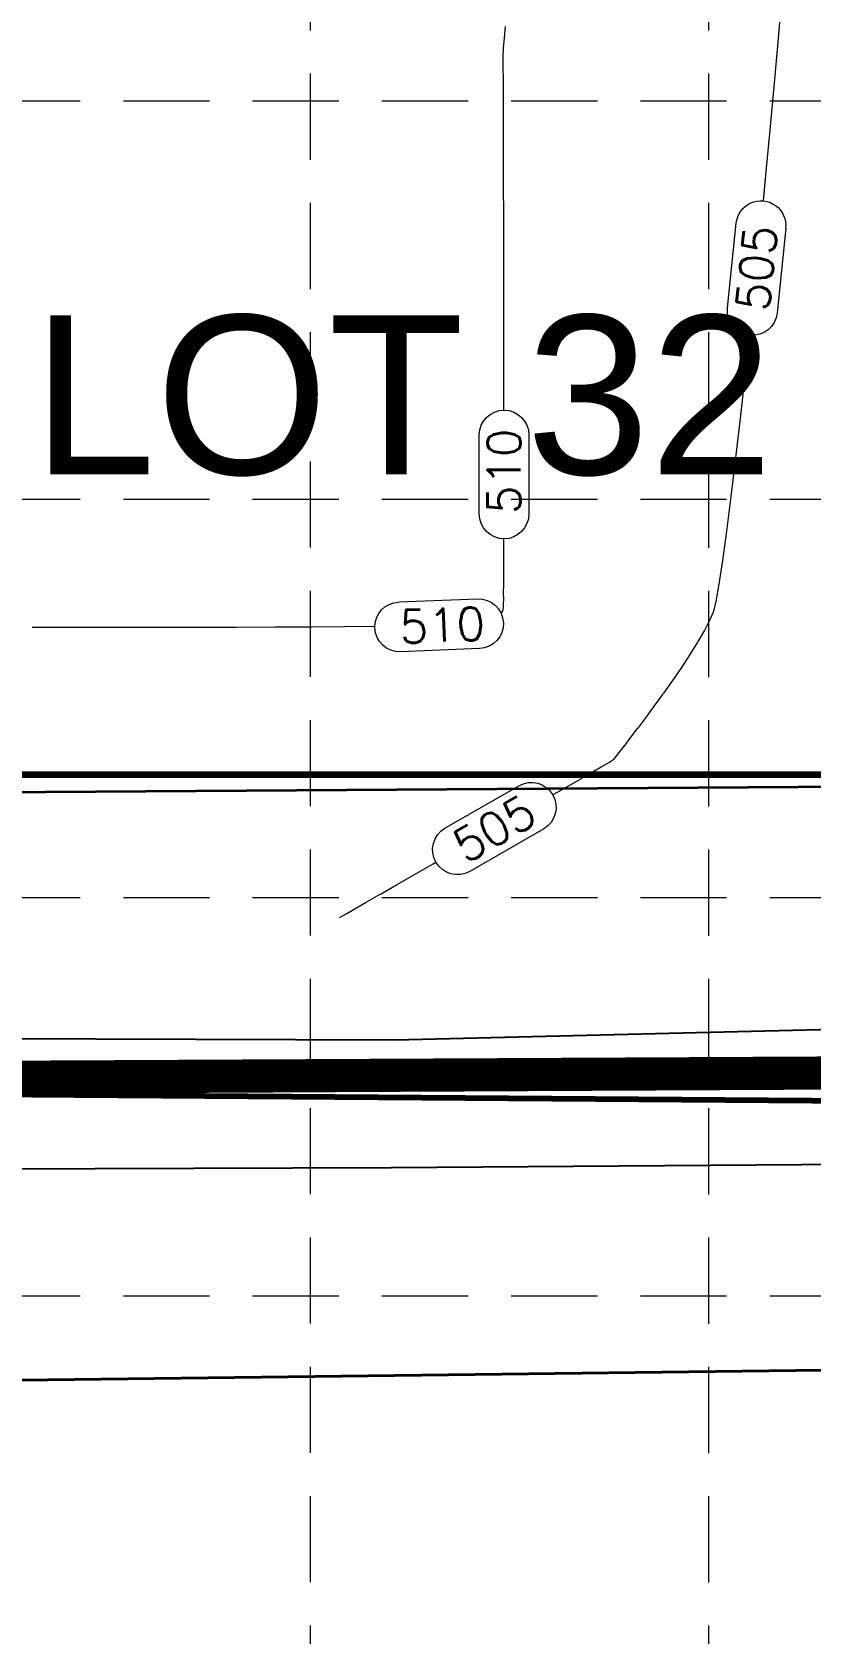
# Model space of a CAD drawing. Header units: feet. Extents: x -406 to 2003, y 7035 to 10885.
# Drawn here: x 696.6 to 814.1, y 8188.2 to 8429.8 of the extents above; entities that cross this region are included whole.
import ezdxf

# ---------------------------------------------------------------- set-up
doc = ezdxf.new("R2010")
doc.units = ezdxf.units.FT
doc.header["$LTSCALE"] = 40
doc.header["$MEASUREMENT"] = 0
doc.linetypes.add('HIDDEN', pattern=[0.375, 0.25, -0.125])
doc.linetypes.add('PHANTOM', pattern=[0.54, 0.24, -0.06, 0.06, -0.06, 0.06, -0.06])
for name, color, linetype, lineweight in [('1 PROPOSED CONTOURS', 35, 'Continuous', 0), ('BOUNDLN', 1, 'PHANTOM', 80), ('LOT NUMBERS', 3, 'Continuous', 35), ('right of way', 3, 'Continuous', 40), ('row', 3, 'Continuous', 35), ('SILT FENCE', 200, 'Continuous', 100)]:
    doc.layers.add(name, color=color, linetype=linetype, lineweight=lineweight)
for name, color, linetype in [('existing pavement', 4, 'Continuous'), ('GRID', 254, 'HIDDEN'), ('limits of disturbance', 1, 'HIDDEN'), ('polys', 7, 'Continuous')]:
    doc.layers.add(name, color=color, linetype=linetype)
doc.styles.get("Standard").update_dxf_attribs({"font": 'ARIAL.TTF'})

msp = doc.modelspace()

# ---------------------------------------------------------------- linework, layer by layer
at = {"layer": '1 PROPOSED CONTOURS', "color": 35, "extrusion": (0.996559, -0.082881, 0), "elevation": 107.82}
msp.add_lwpolyline([(8467.46, 505), (8473.79, 505)], dxfattribs=at)
at = {"layer": '1 PROPOSED CONTOURS', "color": 35}
for points, elevation in [([(767.86, 8428.92), (768.04, 8430.59)], 510), ([(767.74, 8427.36), (767.86, 8428.92)], 510), ([(808.65, 8422.64), (809.24, 8429.39)], 505), ([(767.69, 8424.61), (767.69, 8425.92)], 510), ([(767.7, 8422.43), (767.69, 8424.61)], 510), ([(767.7, 8419.47), (767.7, 8422.43)], 510), ([(767.75, 8401.81), (767.73, 8406.91)], 510), ([(767.76, 8396.41), (767.75, 8401.81)], 510), ([(767.77, 8390.81), (767.76, 8396.41)], 510), ([(804.28, 8378.79), (804.85, 8384.07)], 505), ([(767.79, 8373.74), (767.79, 8379.38)], 510), ([(767.79, 8372.77), (767.79, 8373.74)], 510), ([(767.78, 8350.17), (767.79, 8353.36)], 510), ([(800.81, 8350.08), (801.42, 8354.52)], 505), ([(767.77, 8347.05), (767.78, 8350.17)], 510), ([(767.69, 8342.59), (767.72, 8343.16)], 510), ([(715.12, 8340.03), (721.36, 8340.04)], 510), ([(733.27, 8340.08), (738.74, 8340.11)], 510), ([(743.74, 8340.14), (748.17, 8340.17)], 510), ([(797.03, 8337.76), (798.04, 8339.5)], 505), ([(793.26, 8332.01), (794.6, 8333.97)], 505), ([(789.19, 8326.39), (790.52, 8328.18)], 505), ([(787.96, 8324.75), (789.19, 8326.39)], 505), ([(784.66, 8320.51), (785.16, 8321.13)], 505), ([(785.9, 8322.07), (786.85, 8323.29)], 505), ([(781.11, 8318.18), (782.47, 8318.96)], 505), ([(782.47, 8318.96), (783.36, 8319.48)], 505), ([(779.32, 8317.15), (781.11, 8318.18)], 505), ([(754.27, 8302.74), (757.13, 8304.38)], 505), ([(757.13, 8304.38), (757.51, 8304.6)], 505), ([(751.59, 8301.19), (754.27, 8302.74)], 505), ([(745.21, 8297.53), (747, 8298.56)], 505), ([(742.96, 8296.24), (743.1, 8296.31)], 505)]:
    msp.add_lwpolyline(points, dxfattribs=dict(at, elevation=elevation))
at = {"layer": '1 PROPOSED CONTOURS', "color": 35, "extrusion": (0.999466, -0.032689, 0), "elevation": 491.84}
msp.add_lwpolyline([(8446.51, 510), (8447.95, 510)], dxfattribs=at)
at = {"layer": '1 PROPOSED CONTOURS', "color": 35, "extrusion": (0.99583, -0.091229, 0), "elevation": 36.88}
msp.add_lwpolyline([(8454.16, 505), (8461.28, 505)], dxfattribs=at)
at = {"layer": '1 PROPOSED CONTOURS', "color": 35, "extrusion": (0.999997, 0.002501, 0), "elevation": 788.75}
msp.add_lwpolyline([(8413.89, 510), (8417.53, 510)], dxfattribs=at)
at = {"layer": '1 PROPOSED CONTOURS', "color": 35, "extrusion": (0.999997, 0.002477, 0), "elevation": 788.56}
msp.add_lwpolyline([(8409.69, 510), (8413.91, 510)], dxfattribs=at)
at = {"layer": '1 PROPOSED CONTOURS', "color": 35, "extrusion": (0.995516, -0.094589, 0), "elevation": 8.35}
msp.add_lwpolyline([(8446.87, 505), (8454.23, 505)], dxfattribs=at)
at = {"layer": '1 PROPOSED CONTOURS', "color": 35, "extrusion": (0.999997, 0.002408, 0), "elevation": 787.98}
msp.add_lwpolyline([(8405.04, 510), (8409.75, 510)], dxfattribs=at)
at = {"layer": '1 PROPOSED CONTOURS', "color": 35, "extrusion": (-0.995217, 0.097691, 0), "elevation": 17.96}
msp.add_lwpolyline([(-8442.95, 505), (-8446.86, 505)], dxfattribs=at)
at = {"layer": '1 PROPOSED CONTOURS', "color": 35, "linetype": 'Continuous', "extrusion": (0.994919, -0.100683, 0)}
for points, elevation in [([(8426.25, 505), (8439.1, 505)], -47.09), ([(8439.1, 505), (8426.25, 505)], -39.59)]:
    msp.add_lwpolyline(points, dxfattribs=dict(at, elevation=elevation))
at = {"layer": '1 PROPOSED CONTOURS', "color": 35, "extrusion": (0.999998, 0.001774, 0), "elevation": 782.65}
msp.add_lwpolyline([(8383.72, 510), (8389.43, 510)], dxfattribs=at)
at = {"layer": '1 PROPOSED CONTOURS', "color": 35, "extrusion": (0.999999, 0.00151, 0), "elevation": 780.44}
msp.add_lwpolyline([(8378.21, 510), (8383.93, 510)], dxfattribs=at)
at = {"layer": '1 PROPOSED CONTOURS', "color": 35, "extrusion": (0.993886, -0.110414, 0), "elevation": -125.77}
msp.add_lwpolyline([(8409.5, 505), (8416.37, 505)], dxfattribs=at)
at = {"layer": '1 PROPOSED CONTOURS', "color": 35, "extrusion": (0.993422, -0.114508, 0), "elevation": -160.42}
msp.add_lwpolyline([(8402.47, 505), (8408.91, 505)], dxfattribs=at)
at = {"layer": '1 PROPOSED CONTOURS', "color": 35, "linetype": 'Continuous', "extrusion": (-1, 0.000433897, 0), "elevation": -760.42}
msp.add_lwpolyline([(-8357.45, 510), (-8369.35, 510)], dxfattribs=at)
at = {"layer": '1 PROPOSED CONTOURS', "color": 35, "linetype": 'Continuous', "extrusion": (1, -0.000433897, 0), "elevation": 767.92}
msp.add_lwpolyline([(8369.35, 510), (8357.45, 510)], dxfattribs=at)
at = {"layer": '1 PROPOSED CONTOURS', "color": 35, "extrusion": (0.992831, -0.119527, 0), "elevation": -202.88}
msp.add_lwpolyline([(8395.66, 505), (8401.55, 505)], dxfattribs=at)
at = {"layer": '1 PROPOSED CONTOURS', "color": 35, "extrusion": (0.992021, -0.126074, 0), "elevation": -258.27}
msp.add_lwpolyline([(8388.89, 505), (8394.14, 505)], dxfattribs=at)
at = {"layer": '1 PROPOSED CONTOURS', "color": 35, "extrusion": (-0.988723, 0.149754, 0), "elevation": 458.68}
msp.add_lwpolyline([(-8372.24, 505), (-8375.85, 505)], dxfattribs=at)
at = {"layer": '1 PROPOSED CONTOURS', "color": 35, "extrusion": (0.999963, -0.008618, 0), "elevation": 695.8}
msp.add_lwpolyline([(8350.99, 510), (8353.36, 510)], dxfattribs=at)
at = {"layer": '1 PROPOSED CONTOURS', "color": 35, "extrusion": (-0.984314, 0.176428, 0), "elevation": 684.84}
msp.add_lwpolyline([(-8354.16, 505), (-8356.78, 505)], dxfattribs=at)
at = {"layer": '1 PROPOSED CONTOURS', "color": 35, "linetype": 'Continuous'}
for points, elevation in [([(751.91, 8343.84), (763.8, 8344.32)], 510), ([(764.11, 8336.82), (752.21, 8336.34)], 510), ([(773.78, 8309.63), (762.63, 8303.22)], 505)]:
    msp.add_lwpolyline(points, dxfattribs=dict(at, elevation=elevation))
at = {"layer": '1 PROPOSED CONTOURS', "color": 35, "extrusion": (0.999852, -0.017223, 0), "elevation": 623.91}
msp.add_lwpolyline([(8355.15, 510), (8356.67, 510)], dxfattribs=at)
at = {"layer": '1 PROPOSED CONTOURS', "color": 35, "extrusion": (-0.969747, 0.244114, 0), "elevation": 1261.26}
msp.add_lwpolyline([(-8285.22, 505), (-8286.75, 505)], dxfattribs=at)
at = {"layer": '1 PROPOSED CONTOURS', "color": 35, "extrusion": (0.662323, -0.749219, 0), "elevation": -5741.86}
msp.add_lwpolyline([(6100.11, 510), (6100.29, 510)], dxfattribs=at)
at = {"layer": '1 PROPOSED CONTOURS', "color": 35, "extrusion": (0.840319, -0.542092, 0), "elevation": -3877.35}
msp.add_lwpolyline([(7426.22, 510), (7426.59, 510)], dxfattribs=at)
at = {"layer": '1 PROPOSED CONTOURS', "color": 35, "extrusion": (0.888752, -0.458388, 0), "elevation": -3113.47}
msp.add_lwpolyline([(7777.56, 505), (7779.34, 505)], dxfattribs=at)
at = {"layer": '1 PROPOSED CONTOURS', "color": 35, "extrusion": (0.920462, -0.390833, 0), "elevation": -2524.66}
msp.add_lwpolyline([(7989.87, 505), (7991.36, 505)], dxfattribs=at)
at = {"layer": '1 PROPOSED CONTOURS', "color": 35, "extrusion": (0.000823064, 1, 0), "elevation": 8340.6}
msp.add_lwpolyline([(-689.74, 510), (-695.78, 510)], dxfattribs=at)
at = {"layer": '1 PROPOSED CONTOURS', "color": 35, "extrusion": (-0.000183732, 1, 0), "elevation": 8339.89}
msp.add_lwpolyline([(-704.17, 510), (-710.38, 510)], dxfattribs=at)
at = {"layer": '1 PROPOSED CONTOURS', "color": 35, "extrusion": (0.001096, -0.999999, 0), "elevation": -8339.24}
msp.add_lwpolyline([(717.99, 510), (724.26, 510)], dxfattribs=at)
at = {"layer": '1 PROPOSED CONTOURS', "color": 35, "extrusion": (0.002827, -0.999996, 0), "elevation": -8337.97}
msp.add_lwpolyline([(744.93, 510), (751.01, 510)], dxfattribs=at)
at = {"layer": '1 PROPOSED CONTOURS', "color": 35, "extrusion": (0.003738, -0.999993, 0), "elevation": -8337.28}
msp.add_lwpolyline([(758.61, 510), (764.44, 510)], dxfattribs=at)
at = {"layer": '1 PROPOSED CONTOURS', "color": 35, "extrusion": (0.005965, -0.999982, 0), "elevation": -8335.55}
msp.add_lwpolyline([(788.47, 510), (793.47, 510)], dxfattribs=at)
at = {"layer": '1 PROPOSED CONTOURS', "color": 35, "extrusion": (0.009695, -0.999953, 0), "elevation": -8332.53}
msp.add_lwpolyline([(828.99, 510), (829.13, 510)], dxfattribs=at)
at = {"layer": '1 PROPOSED CONTOURS', "color": 35, "extrusion": (0.835535, -0.549438, 0), "elevation": -3915.08}
msp.add_lwpolyline([(7399.91, 505), (7402.22, 505)], dxfattribs=at)
at = {"layer": '1 PROPOSED CONTOURS', "color": 35, "extrusion": (0.848678, -0.52891, 0), "elevation": -3733.5}
msp.add_lwpolyline([(7495.45, 505), (7497.63, 505)], dxfattribs=at)
at = {"layer": '1 PROPOSED CONTOURS', "color": 35, "extrusion": (0.816726, -0.577026, 0), "elevation": -4159.91}
msp.add_lwpolyline([(7260.32, 505), (7262.7, 505)], dxfattribs=at)
at = {"layer": '1 PROPOSED CONTOURS', "color": 35, "extrusion": (0.809755, -0.586768, 0), "elevation": -4246.59}
msp.add_lwpolyline([(7207.63, 505), (7209.96, 505)], dxfattribs=at)
at = {"layer": '1 PROPOSED CONTOURS', "color": 35, "extrusion": (0.794302, -0.607523, 0), "elevation": -4431.6}
msp.add_lwpolyline([(7089.24, 505), (7091.06, 505)], dxfattribs=at)
at = {"layer": '1 PROPOSED CONTOURS', "color": 35, "extrusion": (0.786187, -0.617988, 0), "elevation": -4525.08}
msp.add_lwpolyline([(7027.19, 505), (7028.39, 505)], dxfattribs=at)
at = {"layer": '1 PROPOSED CONTOURS', "color": 35, "extrusion": (0.507149, -0.861858, 0), "elevation": -6772.93}
msp.add_lwpolyline([(4894.36, 505), (4894.76, 505)], dxfattribs=at)
at = {"layer": '1 PROPOSED CONTOURS', "color": 35, "extrusion": (0.542742, -0.8399, 0), "elevation": -6562.35}
msp.add_lwpolyline([(5173.67, 505), (5174.01, 505)], dxfattribs=at)
at = {"layer": '1 PROPOSED CONTOURS', "color": 35, "extrusion": (0.581616, -0.813463, 0), "elevation": -6311.92}
msp.add_lwpolyline([(5476.71, 505), (5476.99, 505)], dxfattribs=at)
at = {"layer": '1 PROPOSED CONTOURS', "color": 35, "extrusion": (0.688773, -0.724977, 0), "elevation": -5491.68}
msp.add_lwpolyline([(6299.14, 505), (6299.48, 505)], dxfattribs=at)
at = {"layer": '1 PROPOSED CONTOURS', "color": 35, "extrusion": (0.771439, -0.636303, 0), "elevation": -4689.04}
msp.add_lwpolyline([(6917.72, 505), (6918.05, 505)], dxfattribs=at)
at = {"layer": '1 PROPOSED CONTOURS', "color": 35, "linetype": 'Continuous', "extrusion": (-0.498563, 0.866854, 0), "elevation": 6824.95}
msp.add_lwpolyline([(-4800.76, 505), (-4813.62, 505)], dxfattribs=at)
at = {"layer": '1 PROPOSED CONTOURS', "color": 35, "extrusion": (0.499103, -0.866542, 0), "elevation": -6818.2}
msp.add_lwpolyline([(4823.96, 505), (4826.43, 505)], dxfattribs=at)
at = {"layer": '1 PROPOSED CONTOURS', "color": 35, "extrusion": (0.498893, -0.866664, 0), "elevation": -6819.37}
msp.add_lwpolyline([(4819.97, 505), (4822.3, 505)], dxfattribs=at)
at = {"layer": '1 PROPOSED CONTOURS', "color": 35, "extrusion": (0.498365, -0.866967, 0), "elevation": -6822.3}
msp.add_lwpolyline([(4783.33, 505), (4785.8, 505)], dxfattribs=at)
at = {"layer": '1 PROPOSED CONTOURS', "color": 35, "extrusion": (0.498363, -0.866969, 0), "elevation": -6822.31}
msp.add_lwpolyline([(4785.79, 505), (4788.61, 505)], dxfattribs=at)
at = {"layer": '1 PROPOSED CONTOURS', "color": 35, "extrusion": (0.498505, -0.866887, 0), "elevation": -6821.53}
msp.add_lwpolyline([(4780.32, 505), (4781.08, 505)], dxfattribs=at)
at = {"layer": '1 PROPOSED CONTOURS', "color": 35, "extrusion": (0.49843, -0.86693, 0), "elevation": -6821.94}
msp.add_lwpolyline([(4780.48, 505), (4781.78, 505)], dxfattribs=at)
at = {"layer": '1 PROPOSED CONTOURS', "color": 35, "extrusion": (0.49861, -0.866827, 0), "elevation": -6820.95}
msp.add_lwpolyline([(4780.76, 505), (4781.15, 505)], dxfattribs=at)
at = {"layer": '1 PROPOSED CONTOURS', "color": 35, "linetype": 'Continuous', "extrusion": (0, 0, -1)}
for centre, start, end in [((-806.55, 8400.59, -505), 5.7785, 185.7785), ((-805.26, 8387.79, -505), 185.7785, 5.7785), ((-767.8, 8369.02, -510), 0.0249, 180.0249), ((-767.8, 8357.11, -510), 180.0249, 0.0249), ((-752.06, 8340.09, -510), 267.6995, 87.6995), ((-763.95, 8340.57, -510), 87.6995, 267.6995), ((-771.91, 8312.88, -505), 60.095, 240.095), ((-760.76, 8306.47, -505), 240.095, 60.095)]:
    msp.add_arc(centre, 3.75, start, end, dxfattribs=at)
at = {"layer": 'BOUNDLN', "color": 7, "linetype": 'Continuous'}
msp.add_line((882.52, 8268.1), (-215.18, 8276.63), dxfattribs=at)
msp.add_line((882.52, 8268.1), (-215.18, 8276.63), dxfattribs=at)
at = {"layer": 'existing pavement', "color": 7, "linetype": 'Continuous'}
for p, q in [((846.69, 8280.09, -7.85), (751.36, 8277.76, -6.84)), ((846.69, 8280.09, -7.85), (751.36, 8277.76, -6.84)), ((751.36, 8277.76, -6.84), (646.89, 8278.13, -5.13)), ((751.36, 8277.76, -6.84), (646.89, 8278.13, -5.13)), ((647.07, 8258.18, -5.3), (750.75, 8258.58, -6.91)), ((647.07, 8258.18, -5.3), (750.75, 8258.58, -6.91)), ((750.75, 8258.58, -6.91), (847.08, 8259.3, -7.83)), ((750.75, 8258.58, -6.91), (847.08, 8259.3, -7.83))]:
    msp.add_line(p, q, dxfattribs=at)
at = {"layer": 'GRID', "color": 252, "linetype": 'HIDDEN', "lineweight": 0, "ltscale": 1.3}
for p, q in [((738.6, 7338.03), (738.6, 10822.14)), ((798.67, 7338.02), (798.67, 10822.14)), ((-342.62, 8419.41), (1939.97, 8419.41)), ((-342.62, 8359.34), (1939.97, 8359.34)), ((-342.62, 8299.27), (1939.97, 8299.27)), ((-342.62, 8239.21), (1939.97, 8239.21))]:
    msp.add_line(p, q, dxfattribs=at)
at = {"layer": 'limits of disturbance', "ltscale": 3, "const_width": 5}
msp.add_lwpolyline([(884.81, 9577.22), (1900.01, 9574.45), (1898.17, 8302.69), (1898.16, 8278.46), (-221.7, 8267.4)], dxfattribs=at)
at = {"layer": 'polys', "color": 7, "linetype": 'Continuous'}
msp.add_lwpolyline([(622.26, 8571.08), (622.96, 8317.8), (882.29, 8317.77), (881.14, 8571.34)], close=True, dxfattribs=at)
at = {"layer": 'right of way', "color": 7, "linetype": 'Continuous'}
for p, q in [((363.63, 8317.82), (882.29, 8317.77)), ((363.63, 8317.82), (882.29, 8317.77)), ((234.69, 8220.76), (1044.75, 8230.86)), ((234.69, 8220.76), (891.95, 8228.95))]:
    msp.add_line(p, q, dxfattribs=at)
at = {"layer": 'row', "color": 7, "linetype": 'Continuous'}
msp.add_line((882.3, 8316.4), (555.42, 8314.2), dxfattribs=at)
at = {"layer": 'SILT FENCE', "color": 7, "linetype": 'Continuous'}
msp.add_line((882.29, 8317.77), (363.63, 8317.82), dxfattribs=at)

# ---------------------------------------------------------------- texts
at = {"layer": '1 PROPOSED CONTOURS', "color": 35, "linetype": 'Continuous', "char_height": 5, "attachment_point": 1}
for s, insert, width, rotation in [('\\Fsimplex.shx;\\W1.0000000000;\\T1.0000000000;\\o\\l505', (802.77, 8388.05, 505), 18.8095, 84.2215), ('\\Fsimplex.shx;\\W1.0000000000;\\T1.0000000000;\\o\\l510', (765.3, 8357.11, 510), 17.8571, 89.9751), ('\\Fsimplex.shx;\\W1.0000000000;\\T1.0000000000;\\o\\l510', (751.96, 8342.59, 510), 17.8571, 2.3005), ('\\Fsimplex.shx;\\W1.0000000000;\\T1.0000000000;\\o\\l505', (759.52, 8308.64, 505), 18.8095, 29.905)]:
    msp.add_mtext(s, dxfattribs=dict(at, insert=insert, width=width, rotation=rotation))
at = {"layer": 'LOT NUMBERS', "color": 7, "linetype": 'Continuous'}
msp.add_text('LOT 32', height=24, dxfattribs=at).set_placement((696.6, 8363.07))

doc.saveas('drawing.dxf')
